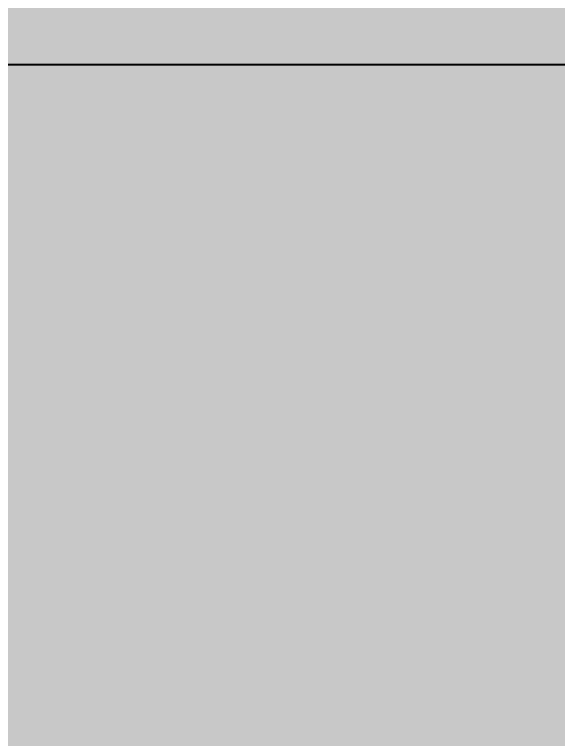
# Model space of a CAD drawing. Header units: inches. Extents: x -10205 to 13964, y -460 to 30702.
# Drawn here: x -3300.227 to -3299.345, y 10008.995 to 10010.171 of the extents above; entities that cross this region are included whole.
import ezdxf

# ---------------------------------------------------------------- set-up
doc = ezdxf.new("R2010")
doc.units = ezdxf.units.IN
doc.header["$MEASUREMENT"] = 0
for name, color, linetype, lineweight in [('0-1', 7, 'Continuous', 5), ('0-4', 7, 'Continuous', 9), ('00base_6150001_dwg', 147, 'Continuous', 13), ('A-WALL-7', 113, 'Continuous', 5), ('A-WALL-8', 113, 'Continuous', 25), ('M-EQPM-1', 8, 'Continuous', 9), ('PROP BALC 1ST FLOOR', 147, 'Continuous', 13), ('PROP BUILD 1ST FLOOR-1', 147, 'Continuous', 13)]:
    doc.layers.add(name, color=color, linetype=linetype, lineweight=lineweight)

# ---------------------------------------------------------------- blocks, each defined once
blk = doc.blocks.new('HVAC_SPVU_AlliedAir_MGE4 - HVAC_SPVU_AlliedAir_MGE4-V85-SITE PLAN - CAD FILE')
at = {"layer": 'M-EQPM-1'}
h = blk.add_hatch(color=256, dxfattribs=at)
h.paths.add_polyline_path([(-14, 27.125), (-14, 21.8512), (14, 21.8512), (14, 27.125)], flags=0)
h.paths.add_polyline_path([(14, 13.2262), (-14, 13.2262), (-14, 12.125), (14, 12.125)], flags=0)
blk = doc.blocks.new('1750 Ox - Unit Layouts_rvt-1-SITE PLAN - CAD FILE')
at = {"layer": '0-4', "rotation": 180}
blk.add_blockref('HVAC_SPVU_AlliedAir_MGE4 - HVAC_SPVU_AlliedAir_MGE4-V85-SITE PLAN - CAD FILE', (-3286.8737, 10031.9406), dxfattribs=at)
blk = doc.blocks.new('00base_6150001_dwg-1748108-SITE PLAN - CAD FILE')
at = {"layer": 'PROP BALC 1ST FLOOR', "flags": 128}
blk.add_lwpolyline([(4038608.0821, 3369097.4932), (4038552.8023, 3369096.5742), (4038556.6319, 3368866.206), (4038499.2273, 3368865.2518), (4038502.4187, 3368673.2783), (4038559.8232, 3368674.2326), (4038564.9294, 3368367.075), (4038620.2229, 3368367.9942)], close=True, dxfattribs=at)
at = {"layer": 'PROP BUILD 1ST FLOOR-1', "flags": 128}
blk.add_lwpolyline([(4039896.2116, 3367849.0316), (4040707.3995, 3367862.5167), (4040678.5958, 3369595.1773), (4039121.461, 3369569.2916), (4038929.4875, 3369566.1002), (4038600.383, 3369560.6292), (4038629.1052, 3367832.8679), (4039440.3931, 3367846.3547), (4039418.7318, 3369149.3747), (4039874.4688, 3369156.9509)], close=True, dxfattribs=at)

msp = doc.modelspace()

# ---------------------------------------------------------------- hatches: boundary and pattern name
at = {"layer": 'A-WALL-7'}
h = msp.add_hatch(color=256, dxfattribs=at)
h.paths.add_polyline_path([(-2103.4737, 10010.0894), (-2103.4737, 10010.8394), (-2138.9112, 10010.8394), (-2138.9112, 10010.0894), (-2105.7541, 10010.0894)], flags=0)
h.paths.add_polyline_path([(-3252.1362, 10010.0894), (-3252.1362, 10010.8394), (-3310.4987, 10010.8394), (-3310.4987, 10010.0894), (-3272.8737, 10010.0894)], flags=0)
h.paths.add_polyline_path([(-3175.7112, 10010.0894), (-3098.5362, 10010.0894), (-3098.5362, 10010.8394), (-3175.7112, 10010.8394), (-3175.7112, 10010.1894)], flags=0)
h.paths.add_polyline_path([(-3016.3987, 10010.0894), (-3016.3987, 10010.8394), (-3060.5112, 10010.8394), (-3060.5112, 10010.0894), (-3019.1237, 10010.0894)], flags=0)
h.paths.add_polyline_path([(-2214.9612, 10010.0894), (-2214.9612, 10010.8394), (-2281.5112, 10010.8394), (-2281.5112, 10010.0894), (-2274.9156, 10010.0894)], flags=0)
h.paths.add_polyline_path([(-2319.5362, 10010.0894), (-2319.5362, 10010.8394), (-2369.3112, 10010.8394), (-2369.3112, 10010.0894)], flags=0)
h.paths.add_polyline_path([(-2978.3737, 10010.0894), (-2906.5362, 10010.0894), (-2906.5362, 10010.8394), (-2978.3737, 10010.8394), (-2978.3737, 10010.1894)], flags=0)
h.paths.add_polyline_path([(-2482.6232, 10010.0894), (-2407.3362, 10010.0894), (-2407.3362, 10010.8394), (-2443.6737, 10010.8394), (-2443.5487, 10010.7144), (-2563.4987, 10010.7144), (-2563.3737, 10010.8394), (-2575.9237, 10010.8394), (-2575.9237, 10010.0894), (-2547.3259, 10010.0894)], flags=0)
h.paths.add_polyline_path([(-2868.5112, 10010.0894), (-2791.3362, 10010.0894), (-2791.3362, 10010.8394), (-2868.5112, 10010.8394), (-2868.5112, 10010.1894)], flags=0)
h.paths.add_polyline_path([(-2753.3112, 10010.0894), (-2714.5362, 10010.0894), (-2714.5362, 10010.8394), (-2753.3112, 10010.8394), (-2753.3112, 10010.1894)], flags=0)
h.paths.add_polyline_path([(-2615.9237, 10010.0894), (-2615.9237, 10010.8394), (-2676.5112, 10010.8394), (-2676.5112, 10010.0894), (-2637.9237, 10010.0894)], flags=0)
h.paths.add_polyline_path([(-3348.5237, 10010.0894), (-3348.5237, 10010.8394), (-3444.5112, 10010.8394), (-3444.5112, 10010.0894), (-3366.7611, 10010.0894)], flags=0)
h.paths.add_polyline_path([(-3214.1112, 10010.0894), (-3213.7362, 10010.0894), (-3213.7362, 10010.8394), (-3214.1112, 10010.8394), (-3214.1112, 10010.1894)], flags=0)
h.paths.add_polyline_path([(-3830.6535, 10010.0894), (-3751.3362, 10010.0894), (-3751.3362, 10010.8394), (-3830.7237, 10010.8394), (-3830.7237, 10010.0894)], flags=0)
h.paths.add_polyline_path([(-3713.3112, 10010.0894), (-3712.9362, 10010.0894), (-3712.9362, 10010.8394), (-3713.3112, 10010.8394), (-3713.3112, 10010.5894)], flags=0)
h.paths.add_polyline_path([(-3482.5362, 10010.0894), (-3482.5362, 10010.8394), (-3674.9112, 10010.8394), (-3674.9112, 10010.0894), (-3521.1616, 10010.0894)], flags=0)

# ---------------------------------------------------------------- linework, layer by layer
at = {"layer": 'A-WALL-8'}
msp.add_line((-3310.4987, 10010.0894), (-3252.1362, 10010.0894), dxfattribs=at)

# ---------------------------------------------------------------- block references
at = {"layer": '0-1'}
msp.add_blockref('1750 Ox - Unit Layouts_rvt-1-SITE PLAN - CAD FILE', (0, 0), dxfattribs=at)
at = {"layer": '00base_6150001_dwg', "rotation": 89.04760487178136}
msp.add_blockref('00base_6150001_dwg-1748108-SITE PLAN - CAD FILE', (3298136.1388, -4084040.0722), dxfattribs=at)

doc.saveas('drawing.dxf')
